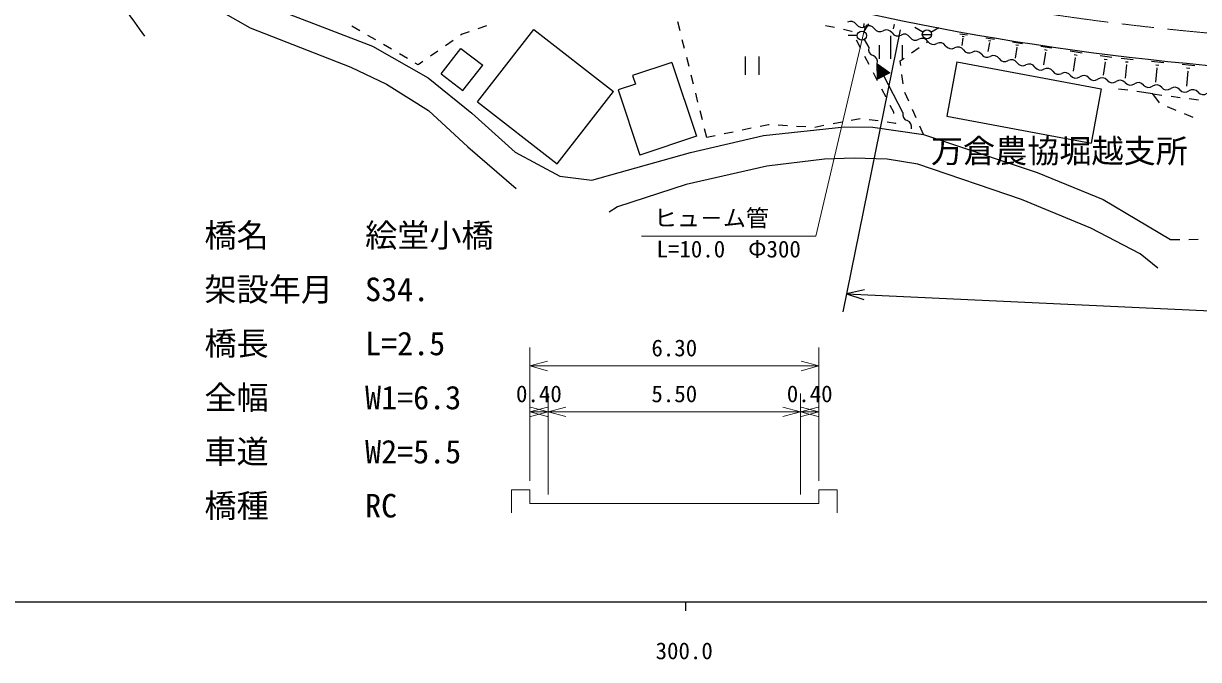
# Model space of a CAD drawing. Units: millimetres, scale not verified, with parts at other scales. Extents: x 40000 to 680000, y 20000 to 380000.
# Drawn here: x 295868 to 423871, y 198715 to 268008 of the extents above; entities that cross this region are included whole.
import ezdxf
from ezdxf.enums import TextEntityAlignment as Align

# ---------------------------------------------------------------- set-up
doc = ezdxf.new("R2010")
doc.units = ezdxf.units.MM
doc.header["$LTSCALE"] = 1000
doc.linetypes.add('CHAIN', pattern=[18.5, 12, -1.5, 3.5, -1.5])
for name, color, linetype, lineweight in [('S-BGD', 7, 'Continuous', 25), ('S-BMK', 2, 'CHAIN', 13), ('S-STR-HTXT', 7, 'Continuous', 13), ('S-STR-STRC', 7, 'Continuous', 25), ('S-TTL-BAND', 7, 'Continuous', 25)]:
    doc.layers.add(name, color=color, linetype=linetype, lineweight=lineweight)
doc.styles.add('ＭＳ ゴシック', font='')
doc.styles.get('ＭＳ ゴシック').set_extended_font_data('MS Gothic')

msp = doc.modelspace()

# ---------------------------------------------------------------- linework, layer by layer
at = {"layer": 'S-BGD'}
for p, q in [((317610, 269201), (320556, 267534)), ((324345, 269223), (333875, 265534)), ((320556, 267534), (331525, 263232)), ((332513, 267224), (331651, 267730)), ((346290, 267759), (345345, 267433)), ((367396, 267213), (367154, 268183)), ((383230, 267803), (384207, 267593)), ((387425, 268003), (387390, 267604)), ((387448, 267123), (387948, 267989)), ((387714, 267865), (387703, 267739)), ((390702, 267910), (390593, 267417)), ((390681, 267914), (390722, 267905)), ((393852, 267074), (392986, 267574)), ((394718, 267074), (395584, 267574)), ((334238, 266211), (333375, 266717)), ((343642, 266845), (343480, 266731)), ((344400, 267106), (343642, 266845)), ((345320, 259463), (351464, 267353)), ((351464, 267353), (360143, 260595)), ((385185, 267382), (386078, 267190)), ((386698, 266690), (385698, 266690)), ((386078, 267190), (386117, 267113)), ((387448, 266257), (387948, 265391)), ((390360, 264161), (390360, 266661)), ((393785, 266824), (394785, 266824)), ((397864, 266887), (398692, 266759)), ((398214, 266409), (398093, 265626)), ((398142, 266632), (398349, 266600)), ((398188, 266413), (398240, 266405)), ((400686, 266451), (401630, 266305)), ((333875, 265534), (339946, 262076)), ((335962, 265198), (335100, 265704)), ((341022, 265010), (340203, 264437)), ((341375, 262535), (343526, 265297)), ((342660, 266157), (341841, 265584)), ((343526, 265297), (345892, 263454)), ((367882, 265273), (367639, 266243)), ((386577, 266225), (387037, 265337)), ((389110, 264161), (389110, 265661)), ((391610, 264161), (391610, 265661)), ((392607, 264797), (393424, 265375)), ((394240, 265952), (394380, 266052)), ((401085, 265906), (400937, 264946)), ((401003, 266161), (401239, 266124)), ((401055, 265911), (401114, 265902)), ((403625, 265997), (404689, 265833)), ((404075, 265383), (403898, 264238)), ((403983, 265670), (404249, 265629)), ((404042, 265388), (404108, 265378)), ((406688, 265525), (407876, 265341)), ((407088, 265159), (407385, 265113)), ((409877, 265032), (411196, 264829)), ((337687, 264185), (336824, 264691)), ((339384, 263863), (338859, 263496)), ((366490, 263775), (362223, 262346)), ((366490, 263775), (369190, 255715)), ((368367, 263333), (368124, 264303)), ((374473, 264416), (374473, 262416)), ((375973, 264416), (375973, 262416)), ((387496, 264449), (387956, 263561)), ((391388, 263934), (391791, 264219)), ((391447, 263431), (391388, 263934)), ((397549, 263822), (396446, 257924)), ((397549, 263822), (413276, 260883)), ((407190, 264838), (406984, 263501)), ((407153, 264844), (407227, 264833)), ((410435, 264271), (410208, 262802)), ((410321, 264626), (410651, 264575)), ((410394, 264277), (410476, 264265)), ((413165, 264525), (414446, 264327)), ((413707, 263785), (413489, 262372)), ((413596, 264130), (413916, 264081)), ((413667, 263791), (413747, 263779)), ((415453, 264213), (416738, 264087)), ((415904, 263845), (416225, 263813)), ((418739, 263891), (420077, 263759)), ((331525, 263232), (335402, 261410)), ((338859, 263496), (338549, 263678)), ((341375, 262535), (343742, 260692)), ((343742, 260692), (345892, 263454)), ((388416, 262673), (388875, 261784)), ((388911, 261943), (388878, 263620)), ((388878, 263620), (390239, 262640)), ((388880, 263508), (389531, 262268)), ((388884, 263285), (389442, 262222)), ((388889, 263061), (389354, 262176)), ((388893, 262837), (389265, 262129)), ((388898, 262614), (389177, 262083)), ((390239, 262640), (388911, 261943)), ((388969, 263555), (389619, 262315)), ((389150, 263424), (389708, 262361)), ((389332, 263293), (389796, 262408)), ((389513, 263163), (389885, 262454)), ((389695, 263032), (389973, 262501)), ((389876, 262902), (390062, 262547)), ((390058, 262771), (390150, 262594)), ((391681, 261445), (391564, 262438)), ((416033, 263508), (415890, 262058)), ((415993, 263512), (416073, 263504)), ((419342, 263156), (419192, 261625)), ((419208, 263507), (419542, 263474)), ((419300, 263160), (419384, 263152)), ((422078, 263563), (423470, 263427)), ((422706, 262799), (422548, 261186)), ((422566, 263164), (422914, 263130)), ((422662, 262803), (422749, 262795)), ((335402, 261410), (339975, 258542)), ((339946, 262076), (344711, 258233)), ((362541, 261398), (360644, 260763)), ((362223, 262346), (362541, 261398)), ((368852, 261392), (368609, 262363)), ((388902, 262390), (389088, 262036)), ((388906, 262167), (388999, 261990)), ((391666, 258307), (389575, 262292)), ((353999, 252705), (360143, 260595)), ((360644, 260763), (363026, 253651)), ((369337, 259452), (369094, 260422)), ((389335, 260896), (389795, 260008)), ((392297, 259563), (391892, 260478)), ((413276, 260883), (412174, 254985)), ((416156, 260727), (415166, 260865)), ((418899, 260346), (417147, 260590)), ((419620, 259348), (418899, 260346)), ((418899, 260346), (419890, 260214)), ((420882, 260082), (421873, 259950)), ((345320, 259463), (353999, 252705)), ((390254, 259120), (390628, 258399)), ((393107, 257735), (392702, 258649)), ((421435, 258543), (420511, 258925)), ((422864, 259818), (423855, 259686)), ((339975, 258542), (344278, 254588)), ((344711, 258233), (349435, 253998)), ((369822, 257512), (369579, 258482)), ((387001, 257622), (386019, 257436)), ((388980, 257385), (387990, 257526)), ((390628, 258399), (390660, 258214)), ((396446, 257924), (412174, 254985)), ((423283, 257778), (422359, 258160)), ((370307, 255572), (370064, 256542)), ((373184, 256177), (372205, 255971)), ((375141, 256589), (374162, 256383)), ((377022, 256985), (376119, 256795)), ((376466, 255787), (385291, 256741)), ((377099, 256980), (377022, 256985)), ((379095, 256857), (378097, 256919)), ((381092, 256733), (380094, 256795)), ((383071, 256877), (382089, 256690)), ((385036, 257249), (384054, 257063)), ((385291, 256741), (388392, 256701)), ((388392, 256701), (393918, 255906)), ((390849, 257118), (389970, 257243)), ((390830, 257228), (390849, 257118)), ((393918, 255906), (393513, 256821)), ((369190, 255715), (363026, 253651)), ((368516, 253958), (376466, 255787)), ((371227, 255765), (370307, 255572)), ((393918, 255906), (396104, 255191)), ((396104, 255191), (406280, 251772)), ((344278, 254588), (349549, 250014)), ((349435, 253998), (354285, 251375)), ((357783, 250937), (368516, 253958)), ((376838, 252458), (368045, 250450)), ((383131, 253217), (376838, 252458)), ((386345, 253351), (383131, 253217)), ((389960, 253217), (386345, 253351)), ((393308, 252681), (389960, 253217)), ((404600, 248843), (393308, 252681)), ((354285, 251375), (357783, 250937)), ((406280, 251772), (413476, 248830)), ((368045, 250450), (360591, 248040)), ((412144, 245719), (404600, 248843)), ((413476, 248830), (420830, 244458)), ((360591, 248040), (359654, 247459)), ((417500, 242907), (412144, 245719)), ((422830, 244492), (423829, 244509)), ((420830, 244458), (421830, 244475)), ((419438, 241357), (417500, 242907))]:
    msp.add_line(p, q, dxfattribs=at)
for centre in [(387198, 266690), (394285, 266824)]:
    msp.add_circle(centre, 500, dxfattribs=at)
for centre, radius, start, end in [((451863, 565755), 303500, 253.81124, 279.03786), ((385991, 267517), 725, 32.95398, 120.15962), ((387207, 268306), 725, 212.95398, 300.15962), ((387936, 267052), 725, 32.95398, 120.15962), ((389153, 267841), 725, 212.95398, 300.15962), ((389881, 266587), 725, 32.95398, 120.15962), ((391098, 267376), 725, 212.95398, 300.15962), ((391826, 266122), 725, 32.95398, 120.15962), ((393043, 266911), 725, 212.95398, 300.15962), ((393772, 265657), 725, 32.95398, 120.15962), ((388645, 265192), 725, 164.09336, 251.299), ((394988, 266446), 725, 212.95398, 300.15962), ((395717, 265192), 725, 32.95398, 120.15962), ((396933, 265981), 725, 212.95398, 300.15962), ((397662, 264727), 725, 32.95398, 120.15962), ((398879, 265516), 725, 212.95398, 300.15962), ((399607, 264262), 725, 32.95398, 120.15962), ((388181, 263819), 725, 344.09336, 71.299), ((400824, 265051), 725, 212.95398, 300.15962), ((401552, 263797), 725, 32.95398, 120.15962), ((402769, 264586), 725, 212.95398, 300.15962), ((403498, 263332), 725, 32.95398, 120.15962), ((404714, 264121), 725, 212.95398, 300.15962), ((405443, 262867), 725, 32.95398, 120.15962), ((406659, 263656), 725, 212.95398, 300.15962), ((407388, 262402), 725, 32.95398, 120.15962), ((408605, 263191), 725, 212.95398, 300.15962), ((409333, 261938), 725, 32.95398, 120.15962), ((410505, 262788), 725, 219.02658, 306.23221), ((411362, 261619), 725, 39.02658, 126.23221), ((412488, 262532), 725, 219.02658, 306.23221), ((413345, 261362), 725, 39.02658, 126.23221), ((414472, 262275), 725, 219.02658, 306.23221), ((415329, 261106), 725, 39.02658, 126.23221), ((416455, 262019), 725, 219.02658, 306.23221), ((417312, 260849), 725, 39.02658, 126.23221), ((418439, 261762), 725, 219.02658, 306.23221), ((419296, 260593), 725, 39.02658, 126.23221), ((420422, 261506), 725, 219.02658, 306.23221), ((421279, 260336), 725, 39.02658, 126.23221), ((422406, 261249), 725, 219.02658, 306.23221), ((423263, 260079), 725, 39.02658, 126.23221), ((424389, 260992), 725, 219.02658, 306.23221), ((392364, 258109), 725, 164.09336, 251.299), ((391899, 256735), 725, 344.09336, 71.299)]:
    msp.add_arc(centre, radius, start, end, dxfattribs=at)
msp.add_open_spline([(290278, 299668), (292887, 296559), (293679, 295657), (295579, 292881), (297169, 290559), (298025, 289226), (299367, 286753), (299857, 285850), (300302, 285389), (300506, 284382), (300823, 282818), (300835, 281911), (300937, 280318), (300973, 279753), (300834, 279412), (300999, 278870), (301356, 277694), (301964, 277213), (302600, 276161), (304927, 272313), (305870, 271123), (309036, 266615)], degree=3, knots=[0, 0, 0, 0, 1, 1, 1, 2, 2, 2, 3, 3, 3, 4, 4, 4, 5, 5, 5, 6, 6, 6, 7, 7, 7, 7], dxfattribs=at)
at = {"layer": 'S-BMK'}
msp.add_arc((451863, 565755), 300000, 253.39809, 272.21018, dxfattribs=at)
at = {"layer": 'S-STR-HTXT'}
for p, q in [((382188, 244848), (387560, 267672)), ((363188, 244848), (382188, 244848)), ((351014, 218195), (351014, 232695)), ((382514, 218195), (382514, 232695)), ((352946, 231213), (351014, 230695)), ((351014, 230695), (382514, 230695)), ((351014, 230695), (352946, 230177)), ((382514, 230695), (380582, 231213)), ((380582, 230177), (382514, 230695)), ((353014, 216695), (353014, 227695)), ((380514, 216695), (380514, 227695)), ((352946, 226213), (351014, 225695)), ((351014, 225695), (353014, 225695)), ((351014, 225695), (352946, 225177)), ((353014, 225695), (351082, 226213)), ((351082, 225177), (353014, 225695)), ((354946, 226213), (353014, 225695)), ((353014, 225695), (380514, 225695)), ((353014, 225695), (354946, 225177)), ((380514, 225695), (378582, 226213)), ((378582, 225177), (380514, 225695)), ((382446, 226213), (380514, 225695)), ((380514, 225695), (382514, 225695)), ((380514, 225695), (382446, 225177)), ((382514, 225695), (380582, 226213)), ((380582, 225177), (382514, 225695)), ((349014, 217195), (351014, 217195)), ((349014, 214695), (349014, 217195)), ((351014, 215695), (351014, 217195)), ((382514, 215695), (382514, 217195)), ((382514, 217195), (384514, 217195)), ((384514, 217195), (384514, 214695)), ((351014, 215695), (353014, 215695)), ((353014, 215695), (380514, 215695)), ((380514, 215695), (382514, 215695))]:
    msp.add_line(p, q, dxfattribs=at)
at = {"layer": 'S-STR-STRC'}
for p, q in [((391357, 267327), (385126, 236598)), ((387478, 238985), (385524, 238558)), ((385524, 238558), (487147, 233771)), ((385524, 238558), (387429, 237950))]:
    msp.add_line(p, q, dxfattribs=at)
at = {"layer": 'S-TTL-BAND'}
for p, q in [((40000, 205000), (579000, 205000)), ((368000, 205000), (368000, 204000))]:
    msp.add_line(p, q, dxfattribs=at)

# ---------------------------------------------------------------- texts
at = {"layer": 'S-BGD', "style": 'ＭＳ ゴシック'}
msp.add_text('万倉農協堀越支所', height=2566, dxfattribs=at).set_placement((408713, 252063), align=Align.BOTTOM_CENTER)
at = {"layer": 'S-STR-HTXT', "style": 'ＭＳ ゴシック'}
for s, height, p in [('ヒュ－ム管', 1833, (364563, 245348)), ('橋名\u3000\u3000\u3000絵堂小橋', 2566, (315579, 242875)), ('架設年月\u3000S34.', 2566, (315579, 236984)), ('橋長\u3000\u3000\u3000L=2.5', 2566, (315579, 231093)), ('全幅\u3000\u3000\u3000W1=6.3', 2566, (315579, 225202)), ('車道\u3000\u3000\u3000W2=5.5', 2566, (315579, 219311)), ('橋種\u3000\u3000\u3000RC', 2566, (315579, 213420))]:
    msp.add_text(s, height=height, dxfattribs=at).set_placement(p, align=Align.BOTTOM_LEFT)
msp.add_text('L=10.0\u3000Φ300', height=1833, dxfattribs=at).set_placement((372688, 244348), align=Align.TOP_CENTER)
for s, p in [('6.30', (366764, 231195)), ('0.40', (352014, 226195)), ('5.50', (366764, 226195)), ('0.40', (381514, 226195))]:
    msp.add_text(s, height=1833, dxfattribs=at).set_placement(p, align=Align.BOTTOM_CENTER)
at = {"layer": 'S-TTL-BAND', "style": 'ＭＳ ゴシック'}
msp.add_text('300.0', height=1833, dxfattribs=at).set_placement((367844, 198195), align=Align.BOTTOM_CENTER)

doc.saveas('drawing.dxf')
